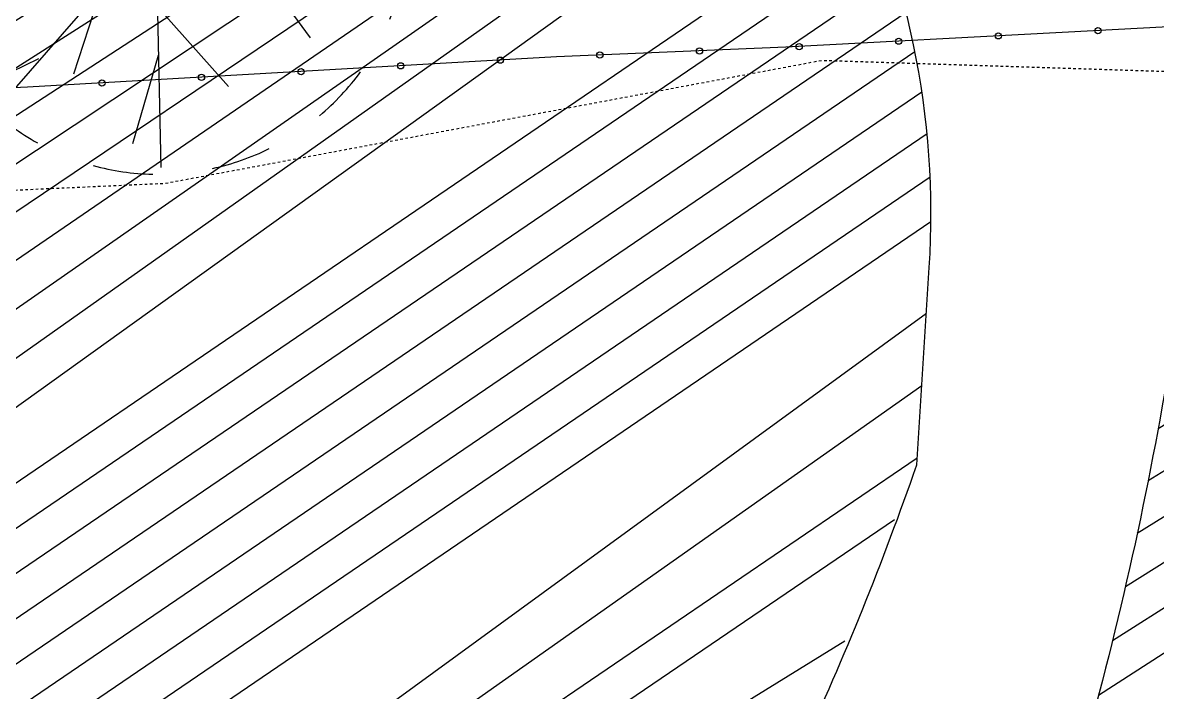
# Model space of a CAD drawing. Extents: x 0 to 613264, y -387505 to 675.
# Drawn here: x 414070 to 436822, y -343160 to -329724 of the extents above; entities that cross this region are included whole.
import ezdxf
from ezdxf.lldxf.tags import DXFTag

# ---------------------------------------------------------------- set-up
doc = ezdxf.new("R2010")
doc.units = 0
doc.linetypes.add('STYLE_01', pattern=[0.41664, 0.20828, -0.20836])
for name, color, linetype in [('DWG_280-140115-P - ALTEA-CANA', 252, 'Continuous'), ('Fond topo - CLO_LEG', 252, 'Continuous'), ('Fond topo - ESPACE_BOISE', 252, 'Continuous'), ('Fond topo - VEG', 252, 'Continuous'), ('prlm-VRD', 2, 'Continuous'), ('SA - EBC', 252, 'Continuous')]:
    doc.layers.add(name, color=color, linetype=linetype)
tags = doc.linetypes.add('L1', pattern=[1.0000000298023224, 0.6000000238418579, -0.4000000059604645]).pattern_tags.tags
tags[6:7] = [DXFTag(74, 4), DXFTag(75, 0), DXFTag(340, '0'), DXFTag(46, 0.0), DXFTag(50, 0.0), DXFTag(44, 0.0), DXFTag(45, 0.0)]
tags[4:5] = [DXFTag(74, 4), DXFTag(75, 0), DXFTag(340, '0'), DXFTag(46, 0.0), DXFTag(50, 0.0), DXFTag(44, 0.0), DXFTag(45, 0.0)]
pattern_1 = [(34.27639858860678, (-277130161.1279894, -473864756.7787022), (-42.238928459823, 61.97477650275113), [])]

# ---------------------------------------------------------------- blocks, each defined once
blk = doc.blocks.new('CLOLEG')
at = {"ltscale": 2}
blk.add_circle((0, 0), 0.0625, dxfattribs=at)
blk = doc.blocks.new('VEG12')
at = {"ltscale": 2}
for p, q in [((0.01815258799999997, 0.057406781), (0.100441039, 0.47293725)), ((0.05749608, 0.253444298), (0.145517598, 0.414706841)), ((0.037902722, 0.15845596), (-0.06593155700000003, 0.344147082)), ((-0.158788295, 0.086017079), (-0.245985314, 0.284587218)), ((0.04981112299999996, 0.033821695), (0.391570728, 0.285894318)), ((0.143890955, 0.107467204), (0.230033352, 0.253971609)), ((0.2917471699999999, 0.208620217), (0.392372872, 0.233301274)), ((-0.05229389700000003, 0.02983962500000001), (-0.383643778, 0.204631851)), ((-0.25001839, 0.135126714), (-0.3755999820000001, 0.091127132)), ((0.122915307, -0.02992704099999999), (0.317230371, 0.05540147100000001)), ((0.057557527, -0.01766878999999999), (0.411943876, -0.08413611500000001)), ((-0.05265807700000003, -0.029192154), (-0.412380265, -0.256628677)), ((-0.09359106700000003, -0.049762263), (-0.2956446150000001, -0.04653133200000001)), ((0.01825986499999999, -0.057372749), (0.107637982, -0.4128258760000001)), ((0.184132294, -0.04763066399999999), (0.323120213, -0.192805613)), ((0.02259491799999996, -0.07955337300000001), (0.001649748999999978, -0.36183712)), ((-0.151821475, -0.09483882200000002), (-0.2999525240000001, -0.315936062)), ((0.05371548199999998, -0.188497704), (0.197263789, -0.356749422))]:
    blk.add_line(p, q, dxfattribs=at)
for start, end in [(90, 103.8461539085843), (62.30769199853572, 76.15384597947835), (117.6923078993823, 131.5384619204946), (34.61538499867542, 48.46153799321151), (145.3846149358338, 159.2307690506909), (6.923076979206323, 20.76923090842763), (173.0769230068974, 186.9230769931026), (339.2307689837768, 353.0769230207937), (200.7692310571047, 214.6153850641662), (311.5384620067885, 325.3846150013246), (228.4615380795054, 242.3076921006177), (283.8461540205217, 297.6923080014643), (256.1538460914157, 270)]:
    blk.add_arc((0, 0), 0.496982058, start, end, dxfattribs=at)
blk = doc.blocks.new('A$C1F970F0F')
at = {"layer": 'SA - EBC'}
h = blk.add_hatch(dxfattribs=at)
h.set_pattern_fill('_USER', color=256, scale=74.99999999999999, angle=-325.7236014113932, style=0, pattern_type=0)
h.set_pattern_definition(pattern_1)
edge = h.paths.add_edge_path()
edge.add_line((-6380.366745524513, -2338.425892864678), (-6264.382088389636, -1261.879128604771))
edge.add_arc((-8056.564030597548, -1109.247026734414), 1798.669695218522, -4.867878193194572, 34.99278727741358)
edge.add_line((-6583.050211284762, -77.75795899612035), (-6777.554778163194, 920.8050105170822))
edge.add_line((-6777.554778163193, 920.8050105170822), (-8841.210683172874, 810.7117170478002))
edge.add_line((-8841.210683172874, 810.7117170478001), (-9066.430764202638, 1054.341424803315))
edge.add_line((-9066.430764202638, 1054.341424803315), (-9200.732878206167, 1276.237686397466))
edge.add_line((-9200.732878206167, 1276.237686397466), (-9215.227966098517, 1381.8038443222))
edge.add_line((-9215.227966098517, 1381.8038443222), (-9153.081651767654, 1528.146854366953))
edge.add_arc((-8759.908921935477, 1333.50854966994), 438.7127364677392, 77.94290000168593, 153.6625061913043, ccw=False)
edge.add_line((-8668.267801014865, 1762.543245291088), (-8534.005134275378, 1623.448132453152))
edge.add_line((-8534.005134275378, 1623.448132453152), (-8248.031661763425, 1441.544756548981))
edge.add_line((-8248.031661763427, 1441.544756548981), (-7855.495845982434, 1341.321950199894))
edge.add_line((-7855.495845982434, 1341.321950199894), (-7323.070638909227, 1307.770183732372))
edge.add_line((-7323.070638909226, 1307.770183732372), (-6865.558068881049, 1322.792115619964))
edge.add_arc((-3264.256657666492, -41.8706977304812), 3851.19156217365, 147.2647305543028, 159.2464973951671, ccw=False)
edge.add_line((-6503.794535057134, 2040.692816174506), (-6236.131093676152, 2457.057480180494))
edge.add_line((-6236.131093676152, 2457.057480180494), (-5806.95964030603, 2928.900990018032))
edge.add_arc((-5541.395022304517, 2687.35320844028), 358.9845360449703, 12.787998054275079, 137.7115012877877, ccw=False)
edge.add_line((-5191.314831544733, 2766.812362293308), (-4957.547667248313, 2215.62441961903))
edge.add_line((-4957.547667248313, 2215.62441961903), (-4453.978092088548, 1461.842562723225))
edge.add_arc((-5946.780405315486, 698.3119081539749), 1676.7342684047, -3.6281981681722755, 27.088596234188913, ccw=False)
edge.add_line((-4273.406806751298, 592.2053272253171), (-4298.514161633499, 196.2451054340372))
edge.add_line((-4298.514161633499, 196.2451054340372), (-4569.894066815068, -468.5241287518014))
edge.add_arc((-2503.085063454572, -1312.261176615308), 2232.395946580586, 157.7931582211728, 172.6539998987617)
edge.add_line((-4717.157746759734, -1026.8249922289), (-4676.430217500433, -1404.03939546651))
edge.add_line((-4676.430217500434, -1404.03939546651), (-6380.366745524513, -2338.425892864678))
h = blk.add_hatch(dxfattribs=at)
h.set_pattern_fill('_USER', color=256, scale=74.99999999999999, angle=-325.7236014113932, style=0, pattern_type=0)
h.set_pattern_definition(pattern_1)
edge = h.paths.add_edge_path()
edge.add_line((-3485.454021086773, -1550.205368899903), (-3823.612946341639, -1054.646572277778))
edge.add_line((-3823.612946341639, -1054.646572277778), (-4001.915317964655, -508.629041198985))
edge.add_arc((-11137.4292719389, 1621.757274651783), 7446.75132135654, 343.3764256441302, 356.019696634384)
edge.add_arc((-4395.584588756053, 1152.650497223759), 688.6057990402426, -3.980303325165156, 24.11154436258338)
edge.add_line((-3767.05834739952, 1433.955865832297), (-3947.535748201897, 1837.20015108976))
edge.add_arc((-3592.716787666443, 2077.686261121709), 428.637450386406, 140.4818313585681, 214.1282929625813, ccw=False)
edge.add_line((-3923.377508057015, 2350.438074796848), (-3561.111317295466, 2595.948336868619))
edge.add_line((-3561.111317295465, 2595.94833686862), (-2989.315608528075, 2688.801810490864))
edge.add_line((-2989.315608528075, 2688.801810490864), (-2087.887289186814, 2754.132916198441))
edge.add_line((-2087.887289186814, 2754.132916198441), (-2203.576816651376, 1265.528410746998))
edge.add_line((-2203.576816651376, 1265.528410746998), (-2366.738470338825, 71.49886936971916))
edge.add_line((-2366.738470338825, 71.49886936971939), (-3266.984558575535, 41.00736666291803))
edge.add_line((-3266.984558575536, 41.00736666291812), (-3302.704370235085, -1344.948915855026))
edge.add_line((-3302.704370235085, -1344.948915855026), (-2354.332626501975, -1330.027725713929))
edge.add_line((-2354.332626501975, -1330.027725713929), (-2347.192680602993, -2675.950384440612))
edge.add_line((-2347.192680602993, -2675.950384440612), (-2606.784131328517, -4694.405632076506))
edge.add_line((-2606.784131328517, -4694.405632076506), (-3485.454021086773, -1550.205368899903))
at = {"layer": 'DWG_280-140115-P - ALTEA-CANA', "linetype": 'STYLE_01', "ltscale": 25, "elevation": 9.999999999999998e-08, "flags": 128}
blk.add_lwpolyline([(-9673.87920769039, 547.4045807760062), (-8489.46299064909, 619.8780719410371), (-7395.034456358277, 689.6887399270122), (-5805.537920124003, 761.5473012506997), (-4489.222071164417, 1008.209530531864), (-2734.626624463294, 952.1066275867419)], dxfattribs=at)
at = {"layer": 'Fond topo - CLO_LEG', "ltscale": 2, "flags": 128}
blk.add_lwpolyline([(-2770.693955491758, 1134.327748917112), (-2932.930942236429, 1124.688571749688), (-3442.773642487477, 1093.95721088147), (-4006.718305768365, 1064.145980629706), (-4561.360041299861, 1034.402039498342), (-5021.101122652195, 1015.066574818451), (-6082.06827237176, 954.1450306538593), (-7432.492633125402, 889.4087992257414), (-7990.633685821034, 851.5241849969016)], dxfattribs=at)
at = {"layer": 'Fond topo - ESPACE_BOISE', "linetype": 'L1', "ltscale": 2, "flags": 128}
for points in [[(-4676.430217500434, -1404.03939546651), (-4717.157746759734, -1026.8249922289, -0.07630389513887255), (-4529.608017431761, -375.8871171915546, 0.02448427011239827), (-4298.514161633499, 196.2451054340372), (-4273.406806751298, 592.2053272253171, 0.1348356330637854), (-4453.978092088548, 1461.842562723225), (-4962.162115509166, 2222.531682356892), (-5191.314831544733, 2766.812362293308, 0.6134800698962541), (-5811.917332322711, 2923.335362247578), (-6236.131093676152, 2457.057480180494), (-6503.794535057134, 2040.692816174506, 0.05232800396274189), (-6865.558068881049, 1322.792115619964), (-7323.070638909226, 1307.770183732372), (-7855.495845982434, 1341.321950199894), (-8248.031661763427, 1441.544756548981), (-8534.005134275378, 1623.448132453152), (-8588.992731775264, 1689.077818834596), (-8668.267801014865, 1762.543245291088, 0.3429596859993066), (-9153.081651767654, 1528.146854366953), (-9215.227966098517, 1381.8038443222), (-9200.732878206167, 1276.237686397466), (-9066.430764202638, 1054.341424803315), (-8841.210683172874, 810.7117170478001), (-7096.794899168434, 910.5071167365686), (-6778.520798702278, 925.7644434328279), (-6583.050211284762, -77.75795899612035, -0.1757001840425524), (-6264.382088389636, -1261.879128604771), (-6380.366745524513, -2338.425892864678)], [(-2606.784131328517, -4694.405632076506), (-2347.192680602993, -2675.950384440612), (-2354.244611449896, -1330.026340920278), (-3302.704370235085, -1344.948915855026), (-3266.984558575536, 41.00736666291812), (-2366.738470338825, 71.49886936971939), (-2203.576816651376, 1265.528410746998), (-2087.887289186814, 2754.132916198441), (-2989.315608528075, 2688.801810490864), (-3561.111317295465, 2595.94833686862), (-3923.377508057015, 2350.438074796848, 0.3328808998432236), (-3947.535748201897, 1837.20015108976), (-3767.05834739952, 1433.955865832297, -0.1231913838514087), (-3708.639726442821, 1104.851934344662, -0.05522270901451855), (-4001.915317964655, -508.629041198985), (-3823.612946341639, -1054.646572277778), (-3485.454021086773, -1550.205368899903)]]:
    blk.add_lwpolyline(points, format="xyb", dxfattribs=at)
at = {"layer": 'Fond topo - CLO_LEG', "ltscale": 2}
for p, xscale, yscale, zscale, rotation in [((-3935.326601038686, 1067.919887276041), 99.99999999999999, 99.99999999999999, 99.99999999999999, 183.0259517489905), ((-4334.755562027707, 1046.554226942391), 99.99999999999996, 99.99999999999996, 99.99999999999996, 183.0696777726115), ((-4135.04253204712, 1057.264298405554), 99.99999999999996, 99.99999999999996, 99.99999999999996, 183.0696777726115), ((-4934.100442554452, 1018.725587709203), 99.99999999999999, 99.99999999999999, 99.99999999999999, 182.4082860432382), ((-4734.27708986073, 1027.129616752601), 99.99999999999999, 99.99999999999999, 99.99999999999999, 182.4082860432382), ((-4534.468592025623, 1035.844155387722), 99.99999999999996, 99.99999999999996, 99.99999999999996, 183.0696777726115), ((-5333.508929492949, 997.1278798618182), 99.99999999999997, 99.99999999999997, 99.99999999999997, 183.2863587261946), ((-5133.83783079465, 1008.593146988911), 99.99999999999997, 99.99999999999997, 99.99999999999997, 183.2863587261946), ((-5732.851126894408, 974.1973460824904), 99.99999999999997, 99.99999999999997, 99.99999999999997, 183.2863587261946), ((-5533.180028191249, 985.6626127347251), 99.99999999999997, 99.99999999999997, 99.99999999999997, 183.2863587261946), ((-5932.522225592707, 962.7320789553976), 99.99999999999997, 99.99999999999997, 99.99999999999997, 183.2863587261946)]:
    blk.add_blockref('CLOLEG', p, dxfattribs=dict(at, xscale=xscale, yscale=yscale, zscale=zscale, rotation=rotation))
at = {"layer": 'Fond topo - VEG', "ltscale": 2, "xscale": 1006.399999999999, "yscale": 1006.399999999999, "zscale": 99.99999999999997, "rotation": 192.432705982593}
blk.add_blockref('VEG12', (-5818.365470411971, 1279.607653880311), dxfattribs=at)

msp = doc.modelspace()

# ---------------------------------------------------------------- block references
at = {"layer": 'prlm-VRD', "xscale": 9.999999999999998, "yscale": 9.999999999999998, "zscale": 9.999999999999998}
msp.add_blockref('A$C1F970F0F', (474984.9359816406, -340561.1028248291, -9.999999999999997e-07), dxfattribs=at)

doc.saveas('drawing.dxf')
